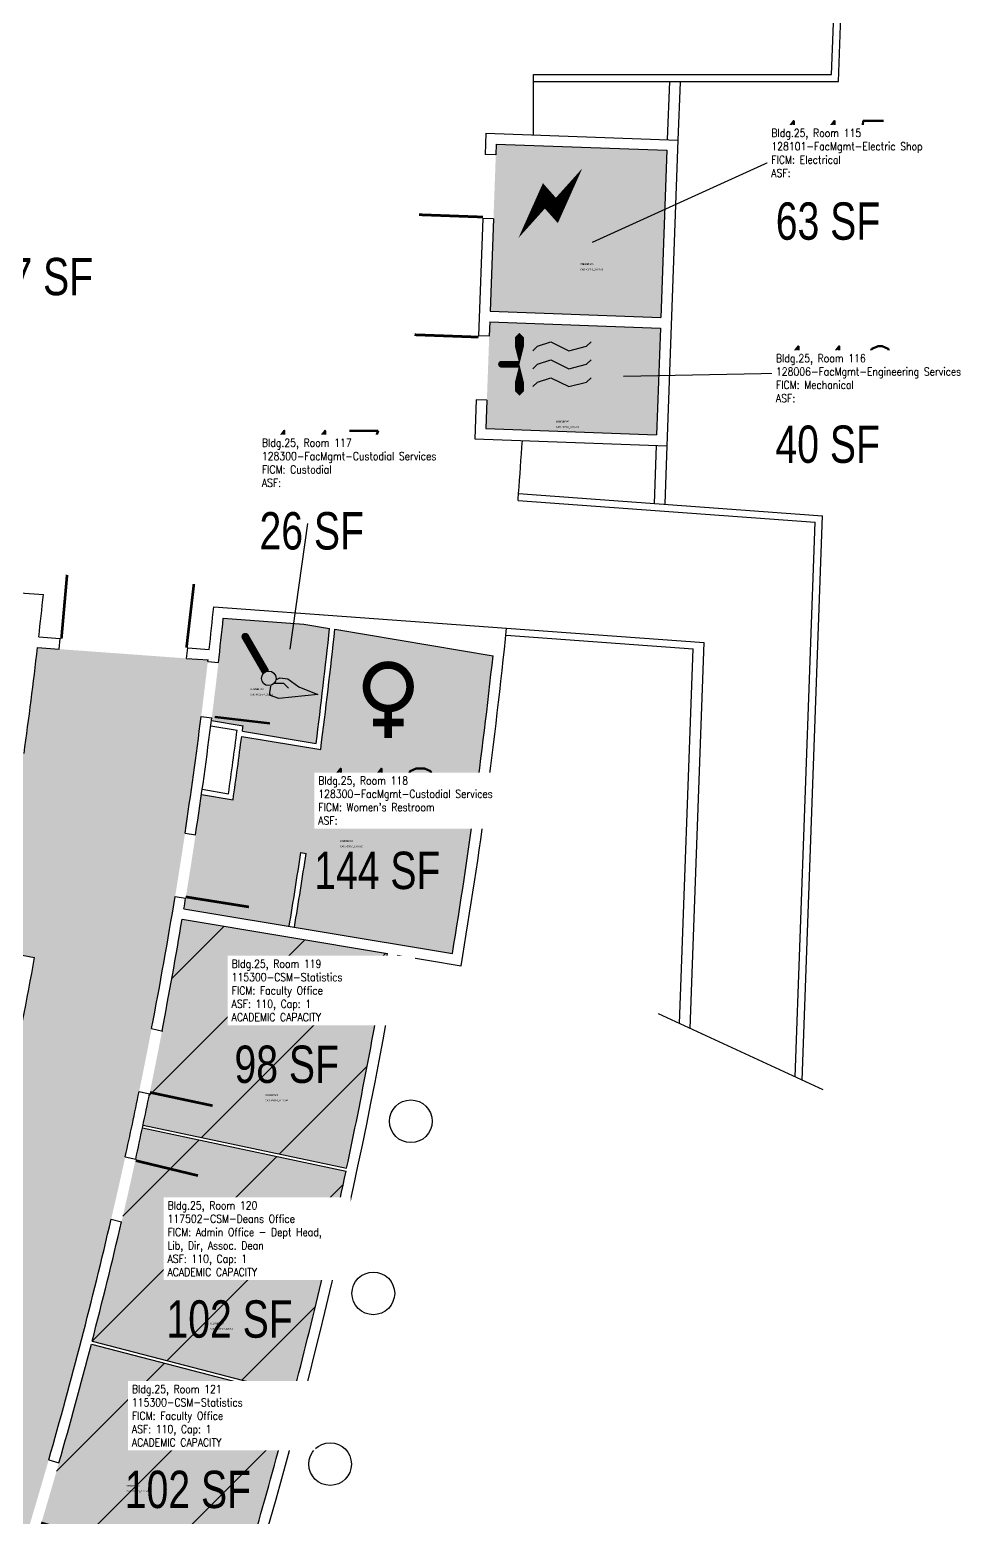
# Model space of a CAD drawing. Header units: inches. Extents: x -325 to 881, y 0 to 3497.
# Drawn here: x 358 to 881, y 1036 to 1873 of the extents above; entities that cross this region are included whole.
import ezdxf
from ezdxf.enums import TextEntityAlignment as Align

# ---------------------------------------------------------------- set-up
doc = ezdxf.new("R2010")
doc.units = ezdxf.units.IN
doc.header["$LTSCALE"] = 10
doc.header["$MEASUREMENT"] = 0
doc.layers.get('0').update_dxf_attribs({"linetype": 'CONTINUOUS'})
for name, color, linetype in [('A-DOOR', 2, 'CONTINUOUS'), ('A-IDEN-CNUM', 7, 'CONTINUOUS'), ('A-IDEN-ICON', 4, 'CONTINUOUS'), ('A-IDEN-RNUM', 7, 'CONTINUOUS'), ('A-IDEN-SNUM', 4, 'CONTINUOUS'), ('A-IDEN-VNUM', 4, 'CONTINUOUS'), ('A-SITE', 3, 'CONTINUOUS'), ('A-WALL', 5, 'CONTINUOUS'), ('AREA-TEXT', 3, 'CONTINUOUS'), ('Rooms-Capacity', 4, 'CONTINUOUS'), ('Rooms-Category-Color', 7, 'CONTINUOUS'), ('Rooms-College-Color', 7, 'CONTINUOUS'), ('Rooms-Department-Color', 7, 'CONTINUOUS'), ('Rooms-Division-Color', 7, 'CONTINUOUS'), ('Rooms-Information', 7, 'CONTINUOUS')]:
    doc.layers.add(name, color=color, linetype=linetype)
doc.styles.add('AREA', font='arial.ttf', dxfattribs={"width": 0.75, "height": 24})
doc.styles.add('ROOMSNUMBER', font='txt', dxfattribs={"height": 0.03})
doc.styles.add('ROOMVNUMBER', font='simplex.shx', dxfattribs={"width": 0.85})
pattern_1 = [(45, (0, 0), (-26.51650429449553, 26.51650429449553), [])]

# ---------------------------------------------------------------- blocks, each defined once
blk = doc.blocks.new('CPELECT')
at = {"color": 0, "linetype": 'ByBlock'}
blk.add_lwpolyline([(0.06232050807568612, 0.06294228634059933, 0, 0.03, 0), (0.01049038105679756, -0.01683012701892236, 0.03000000000000025, 0.03000000000000025, 0), (-0.01049038105679756, 0.006830127018921953, 0.03, 0, 0), (-0.06232050807568612, -0.07294228634059961, 0.03, 0, 0)], format="xyseb", dxfattribs=at)
blk = doc.blocks.new('CPWOMEN')
at = {"color": 0, "linetype": 'ByBlock', "const_width": 0.015}
blk.add_lwpolyline([(-0.03750000000002274, 0, 1), (0.04750000000001364, 0, 1)], format="xyb", close=True, dxfattribs=at)
for points in [[(0.004999999999995453, -0.03999999999999915), (0.004999999999995453, -0.1000000000000014)], [(-0.02499999999997726, -0.07000000000000028), (0.03500000000002501, -0.07000000000000028)]]:
    blk.add_lwpolyline(points, dxfattribs=at)
blk = doc.blocks.new('CPCUST')
at = {"color": 0, "linetype": 'ByBlock'}
for p, q in [((0.01710768682039543, -0.06389526559284252), (0.02000603612435725, -0.04661972163469329)), ((0.02622214892755892, -0.04084634061456337), (0.0445807061709047, -0.04056143188978271)), ((0.0296781998588358, -0.03407984564873644), (0.03758796190732028, -0.03023640276653876)), ((0.03758796190732028, -0.03023640276653876), (0.05333712680811686, -0.03237435190612691)), ((0.0445807061709047, -0.04056143188978271), (0.05433683077671958, -0.05052010497931518)), ((0.05333712680811686, -0.03237435190612691), (0.07452052004998677, -0.04788691310499892)), ((0.07452052004998677, -0.04788691310499892), (0.1117389269890054, -0.06251715192284006)), ((0.03576614561558245, -0.07045290280554815), (0.01710768682039543, -0.06389526559284252)), ((0.1117389269890054, -0.06251715192284006), (0.03576614561558245, -0.07045290280554815))]:
    blk.add_line(p, q, dxfattribs=at)
at = {"color": 0, "linetype": 'ByBlock', "const_width": 0.0075}
blk.add_lwpolyline([(-0.03324759526418575, 0.04812499999999999, 1), (-0.02675240473581653, 0.05187500000000002, 1)], format="xyb", close=True, dxfattribs=at)
at = {"color": 0, "linetype": 'ByBlock', "const_width": 0.015}
blk.add_lwpolyline([(-0.02999999999997272, 0.05), (0.009999999999990905, -0.01928203230275514)], dxfattribs=at)
at = {"color": 0, "linetype": 'ByBlock'}
blk.add_circle((0.01581866083250816, -0.03126680850405537), 0.01414213562373094, dxfattribs=at)
blk = doc.blocks.new('CPMECH')
at = {"color": 0, "linetype": 'ByBlock'}
for p, q in [((0.004999999999995453, 0.02499999999999858), (0.01499999999998636, 0.03499999999999659)), ((0.01499999999998636, 0.03499999999999659), (0.04499999999998749, 0.04500000000000171)), ((0.04499999999998749, 0.04500000000000171), (0.08500000000000796, 0.02499999999999858)), ((0.08500000000000796, 0.02499999999999858), (0.125, 0.03499999999999659)), ((0.125, 0.03499999999999659), (0.1349999999999909, 0.04500000000000171)), ((0.01499999999998636, -0.005000000000002558), (0.04499999999998749, 0.005000000000002558)), ((0.04499999999998749, 0.005000000000002558), (0.08500000000000796, -0.01500000000000057)), ((0.125, -0.005000000000002558), (0.1349999999999909, 0.005000000000002558)), ((0.004999999999995453, -0.01500000000000057), (0.01499999999998636, -0.005000000000002558)), ((0.08500000000000796, -0.01500000000000057), (0.125, -0.005000000000002558)), ((0.004999999999995453, -0.05499999999999972), (0.01499999999998636, -0.04500000000000171)), ((0.01499999999998636, -0.04500000000000171), (0.04499999999998749, -0.03499999999999659)), ((0.04499999999998749, -0.03499999999999659), (0.08500000000000796, -0.05499999999999972)), ((0.08500000000000796, -0.05499999999999972), (0.125, -0.04500000000000171)), ((0.125, -0.04500000000000171), (0.1349999999999909, -0.03499999999999659))]:
    blk.add_line(p, q, dxfattribs=at)
for points in [[(-0.02500000000000568, -0.005000000000002558, 0, 0.01999999999999999, 0), (-0.02500000000000568, 0.03499999999999659, 0.01999999999999999, 0.01999999999999999, 0), (-0.02500000000000568, 0.05499999999999972, 0.01999999999999999, 0, 0), (-0.02500000000000568, 0.06499999999999773, 0, 0, 0)], [(-0.02500000000000568, -0.005000000000002558, 0, 0.01999999999999999, 0), (-0.02500000000000568, -0.04500000000000171, 0.01999999999999999, 0.01999999999999999, 0), (-0.02500000000000568, -0.06499999999999773, 0.01999999999999999, 0, 0), (-0.02500000000000568, -0.07500000000000284, 0, 0, 0)]]:
    blk.add_lwpolyline(points, format="xyseb", dxfattribs=at)
at = {"color": 0, "linetype": 'ByBlock', "const_width": 0.015}
blk.add_lwpolyline([(-0.02500000000000568, -0.005000000000002558), (-0.06499999999999773, -0.005000000000002558)], dxfattribs=at)
at = {"color": 0, "linetype": 'ByBlock', "const_width": 0.0075}
blk.add_lwpolyline([(-0.06824759526418234, -0.006875000000000853, 1), (-0.06175240473581312, -0.003124999999997158, 1)], format="xyb", close=True, dxfattribs=at)

msp = doc.modelspace()

# ---------------------------------------------------------------- hatches: boundary and pattern name
at = {"layer": 'Rooms-Capacity'}
h = msp.add_hatch(dxfattribs=at)
h.set_pattern_fill('ANSI31', color=256, scale=300, style=0)
h.set_pattern_definition(pattern_1)
edge = h.paths.add_edge_path()
edge.add_arc((-2305.089007783433, 1834.524643051796), 2903.999999842834, 348.0340078891342, 350.4582448636791)
edge.add_line((558.7343227788806, 1353.139214923605), (443.3329724818468, 1372.414680562913))
edge.add_arc((-2305.089008219356, 1834.524642753961), 2787.000000207703, 348.0347036485333, 350.45576004262585, ccw=False)
edge.add_line((421.3588238507509, 1256.726044488139), (535.8094949685037, 1232.435201067477))
h = msp.add_hatch(dxfattribs=at)
h.set_pattern_fill('ANSI31', color=256, scale=300, style=0)
h.set_pattern_definition(pattern_1)
edge = h.paths.add_edge_path()
edge.add_line((392.7487661764026, 1135.210447154939), (505.9968316778541, 1105.81866509188))
edge.add_arc((-2305.089008007632, 1834.524643084143), 2904.000000076088, 345.4673412226943, 348.0008615701136)
edge.add_line((535.4607033915818, 1230.791806879453), (421.010032273829, 1255.082650300115))
edge.add_arc((-2305.089007873597, 1834.524642980187), 2786.999999923532, 345.46803697588683, 348.0001658199744, ccw=False)
h = msp.add_hatch(dxfattribs=at)
h.set_pattern_fill('ANSI31', color=256, scale=300, style=0)
h.set_pattern_definition(pattern_1)
edge = h.paths.add_edge_path()
edge.add_line((358.7257227860391, 1015.097965177149), (470.5439599268138, 980.6642166730016))
edge.add_arc((-2305.089007888765, 1834.524642822124), 2903.999999891232, 342.9006745602578, 345.4341949077876)
edge.add_line((505.574795845896, 1104.192539088428), (392.3267303332686, 1133.584321120754))
edge.add_arc((-2305.089007937846, 1834.524642829195), 2786.999999940695, 342.90137031154893, 345.4334991560113, ccw=False)
at = {"layer": 'Rooms-Category-Color', "true_color": 0xadadad}
for points in [[(712.4113731980324, 1710.78410118632), (715.8275879882276, 1804.730008729734), (619.8909961804748, 1808.218612044118), (616.4747813791037, 1714.272704514675)], [(710.0129584036767, 1644.827694347128), (712.1933354772627, 1704.788064217195), (616.2567436695099, 1708.276667520404), (614.0763666182756, 1648.316297647543)]]:
    msp.add_hatch(color=253, dxfattribs=at).paths.add_polyline_path(points)
h = msp.add_hatch(color=253, dxfattribs=at)
edge = h.paths.add_edge_path()
edge.add_arc((-2305.0890086501, 1834.52464226322), 2847.000000592708, 352.6695746656985, 353.9793780713171)
edge.add_line((526.2075349912047, 1535.913046139292), (511.6722232997417, 1538.340876460075))
edge.add_line((511.6722232997417, 1538.340876460075), (466.4778688587248, 1541.632090615109))
edge.add_arc((-2305.089007365272, 1834.52464252925), 2786.999999344962, 352.77765097021904, 353.9675091702949, ccw=False)
edge.add_line((459.7982033416629, 1484.142410648055), (477.5659815855324, 1481.174661993049))
edge.add_arc((-2305.089011614965, 1834.524630246177), 2805.000002005017, 352.70181497920106, 352.7631397122295, ccw=False)
edge.add_line((477.1861907690763, 1478.196537827142), (518.6419729851186, 1471.272186348215))
h = msp.add_hatch(color=253, dxfattribs=at)
edge = h.paths.add_edge_path()
edge.add_arc((-2305.089008001927, 1834.524642842563), 2940.000000009557, 350.5758998255772, 353.8697404214555)
edge.add_line((618.0991438440979, 1520.564408157952), (529.1719463132322, 1535.417901090346))
edge.add_arc((-2305.089007984357, 1834.524643120269), 2850.000000032217, 352.60695552582825, 353.97572946789467, ccw=False)
edge.add_line((521.2183448374271, 1467.800294911489), (476.8032283075154, 1475.218943400308))
edge.add_arc((-2305.089007448743, 1834.524642861825), 2804.999999469962, 351.90479534698085, 352.6404924828089, ccw=False)
edge.add_line((471.9604206383228, 1439.529109991156), (454.2011369504035, 1442.495439768769))
edge.add_arc((-2305.089008261472, 1834.524642863431), 2787.000000276715, 350.57910942886866, 351.91375746622356, ccw=False)
edge.add_line((444.3214573636651, 1378.332695265301), (503.5016376413405, 1368.447840979323))
edge.add_arc((-2305.089007847069, 1834.524643701488), 2846.999999993101, 350.5778096274142, 351.074736240418)
edge.add_arc((-2305.08906303409, 1834.524614435966), 2847.000049971464, 351.0747369945649, 351.0905467468923)
edge.add_arc((-2305.089007238323, 1834.524644673908), 2846.999999531964, 351.0905459717917, 351.4230958999607)
edge.add_line((510.0717908218503, 1409.932277337648), (513.0311674699187, 1409.437973217107))
edge.add_arc((-2305.089007439995, 1834.524642519374), 2849.999999412768, 350.5777460973977, 351.4221425365564, ccw=False)
edge.add_line((506.4606466367841, 1367.953598289751), (595.230914387852, 1353.126317289658))
h = msp.add_hatch(color=253, dxfattribs=at)
edge = h.paths.add_edge_path()
edge.add_line((125.2256472855806, 637.7574656791985), (1.332226272672415, 698.5395680889487))
edge.add_arc((-2305.089007922593, 1834.524642778284), 2570.999999895711, 332.47323414812644, 333.7783019877229, ccw=False)
edge.add_line((-25.13898717239499, 646.3037448199466), (97.13950164243579, 582.3348858933896))
edge.add_arc((-2305.089007777101, 1834.524642533836), 2708.99999964992, 329.7230405341868, 332.46869360911535, ccw=False)
edge.add_line((34.39897107705474, 468.6999850831926), (-109.616141885519, 500.3077602675185))
edge.add_line((-109.616141885519, 500.3077602675185), (-143.3523008488119, 335.2154794977978))
edge.add_line((-143.3523008488119, 335.2154794977978), (-8.862021557986736, 228.84973056335))
edge.add_arc((-2276.852421545545, 1812.192876046204), 2765.999994718594, 325.0801038526055, 329.9985655171372)
edge.add_line((118.5392145887017, 429.1329061528668), (113.3037470765412, 432.0648166369647))
edge.add_arc((-2276.852428065748, 1812.192881163491), 2760.000002910245, 329.9969301754909, 330.3646981617803)
edge.add_arc((-2276.852425370182, 1812.192878221722), 2759.999999112646, 330.364698187191, 331.0049865564031)
edge.add_line((137.2144114896655, 474.3284223536029), (169.294850282371, 457.947885286063))
edge.add_arc((-2276.852426017897, 1812.192878720146), 2795.999999927129, 331.0300489847792, 335.322866785437)
edge.add_line((263.8025277927518, 644.8504245663062), (218.4369051977992, 665.8596072429791))
edge.add_arc((-2305.089008503356, 1834.524643009932), 2781.000000529561, 335.1507680688179, 353.4686771261349)
edge.add_line((457.8618026934564, 1518.195988202468), (362.0307200364769, 1525.17474960722))
edge.add_arc((-2305.089038970495, 1834.52464684194), 2685.000031248517, 352.1032518630827, 353.38402508669355, ccw=False)
edge.add_line((354.4498415440321, 1465.636979880743), (290.1409801952541, 1475.106920868158))
edge.add_arc((-2305.089008024933, 1834.524642925533), 2619.99996005463, 349.884295059514, 352.11516703823855, ccw=False)
edge.add_line((274.1832477338612, 1374.356824234128), (338.5186968818307, 1364.88296799548))
edge.add_arc((-2305.089007145734, 1834.5246419502), 2684.999999014689, 349.7174347496138, 349.9263988802712, ccw=False)
edge.add_line((336.7882829904556, 1355.24457917735), (360.4028286114335, 1350.960511556827))
edge.add_arc((-2305.089007928386, 1834.524642872849), 2708.999999954935, 333.78284252823477, 349.71743473298585, ccw=False)
at = {"layer": 'Rooms-Category-Color', "true_color": 0xfa9ba3}
h = msp.add_hatch(color=241, dxfattribs=at)
edge = h.paths.add_edge_path()
edge.add_arc((-2305.089007783433, 1834.524643051796), 2903.999999842834, 348.0340078891342, 350.4582448636791)
edge.add_line((558.7343227788806, 1353.139214923605), (443.3329724818468, 1372.414680562913))
edge.add_arc((-2305.089008219356, 1834.524642753961), 2787.000000207703, 348.0347036485333, 350.45576004262585, ccw=False)
edge.add_line((421.3588238507509, 1256.726044488139), (535.8094949685037, 1232.435201067477))
h = msp.add_hatch(color=241, dxfattribs=at)
edge = h.paths.add_edge_path()
edge.add_line((392.7487661764026, 1135.210447154939), (505.9968316778541, 1105.81866509188))
edge.add_arc((-2305.089008007632, 1834.524643084143), 2904.000000076088, 345.4673412226943, 348.0008615701136)
edge.add_line((535.4607033915818, 1230.791806879453), (421.010032273829, 1255.082650300115))
edge.add_arc((-2305.089007873597, 1834.524642980187), 2786.999999923532, 345.46803697588683, 348.0001658199744, ccw=False)
h = msp.add_hatch(color=241, dxfattribs=at)
edge = h.paths.add_edge_path()
edge.add_line((358.7257227860391, 1015.097965177149), (470.5439599268138, 980.6642166730016))
edge.add_arc((-2305.089007888765, 1834.524642822124), 2903.999999891232, 342.9006745602578, 345.4341949077876)
edge.add_line((505.574795845896, 1104.192539088428), (392.3267303332686, 1133.584321120754))
edge.add_arc((-2305.089007937846, 1834.524642829195), 2786.999999940695, 342.90137031154893, 345.4334991560113, ccw=False)
at = {"layer": 'Rooms-College-Color', "true_color": 0xadadad}
for points in [[(712.4113731980324, 1710.78410118632), (715.8275879882276, 1804.730008729734), (619.8909961804748, 1808.218612044118), (616.4747813791037, 1714.272704514675)], [(710.0129584036767, 1644.827694347128), (712.1933354772627, 1704.788064217195), (616.2567436695099, 1708.276667520404), (614.0763666182756, 1648.316297647543)]]:
    msp.add_hatch(color=253, dxfattribs=at).paths.add_polyline_path(points)
h = msp.add_hatch(color=253, dxfattribs=at)
edge = h.paths.add_edge_path()
edge.add_arc((-2305.0890086501, 1834.52464226322), 2847.000000592708, 352.6695746656985, 353.9793780713171)
edge.add_line((526.2075349912047, 1535.913046139292), (511.6722232997417, 1538.340876460075))
edge.add_line((511.6722232997417, 1538.340876460075), (466.4778688587248, 1541.632090615109))
edge.add_arc((-2305.089007365272, 1834.52464252925), 2786.999999344962, 352.77765097021904, 353.9675091702949, ccw=False)
edge.add_line((459.7982033416629, 1484.142410648055), (477.5659815855324, 1481.174661993049))
edge.add_arc((-2305.089011614965, 1834.524630246177), 2805.000002005017, 352.70181497920106, 352.7631397122295, ccw=False)
edge.add_line((477.1861907690763, 1478.196537827142), (518.6419729851186, 1471.272186348215))
h = msp.add_hatch(color=253, dxfattribs=at)
edge = h.paths.add_edge_path()
edge.add_arc((-2305.089008001927, 1834.524642842563), 2940.000000009557, 350.5758998255772, 353.8697404214555)
edge.add_line((618.0991438440979, 1520.564408157952), (529.1719463132322, 1535.417901090346))
edge.add_arc((-2305.089007984357, 1834.524643120269), 2850.000000032217, 352.60695552582825, 353.97572946789467, ccw=False)
edge.add_line((521.2183448374271, 1467.800294911489), (476.8032283075154, 1475.218943400308))
edge.add_arc((-2305.089007448743, 1834.524642861825), 2804.999999469962, 351.90479534698085, 352.6404924828089, ccw=False)
edge.add_line((471.9604206383228, 1439.529109991156), (454.2011369504035, 1442.495439768769))
edge.add_arc((-2305.089008261472, 1834.524642863431), 2787.000000276715, 350.57910942886866, 351.91375746622356, ccw=False)
edge.add_line((444.3214573636651, 1378.332695265301), (503.5016376413405, 1368.447840979323))
edge.add_arc((-2305.089007847069, 1834.524643701488), 2846.999999993101, 350.5778096274142, 351.074736240418)
edge.add_arc((-2305.08906303409, 1834.524614435966), 2847.000049971464, 351.0747369945649, 351.0905467468923)
edge.add_arc((-2305.089007238323, 1834.524644673908), 2846.999999531964, 351.0905459717917, 351.4230958999607)
edge.add_line((510.0717908218503, 1409.932277337648), (513.0311674699187, 1409.437973217107))
edge.add_arc((-2305.089007439995, 1834.524642519374), 2849.999999412768, 350.5777460973977, 351.4221425365564, ccw=False)
edge.add_line((506.4606466367841, 1367.953598289751), (595.230914387852, 1353.126317289658))
h = msp.add_hatch(color=253, dxfattribs=at)
edge = h.paths.add_edge_path()
edge.add_line((125.2256472855806, 637.7574656791985), (1.332226272672415, 698.5395680889487))
edge.add_arc((-2305.089007922593, 1834.524642778284), 2570.999999895711, 332.47323414812644, 333.7783019877229, ccw=False)
edge.add_line((-25.13898717239499, 646.3037448199466), (97.13950164243579, 582.3348858933896))
edge.add_arc((-2305.089007777101, 1834.524642533836), 2708.99999964992, 329.7230405341868, 332.46869360911535, ccw=False)
edge.add_line((34.39897107705474, 468.6999850831926), (-109.616141885519, 500.3077602675185))
edge.add_line((-109.616141885519, 500.3077602675185), (-143.3523008488119, 335.2154794977978))
edge.add_line((-143.3523008488119, 335.2154794977978), (-8.862021557986736, 228.84973056335))
edge.add_arc((-2276.852421545545, 1812.192876046204), 2765.999994718594, 325.0801038526055, 329.9985655171372)
edge.add_line((118.5392145887017, 429.1329061528668), (113.3037470765412, 432.0648166369647))
edge.add_arc((-2276.852428065748, 1812.192881163491), 2760.000002910245, 329.9969301754909, 330.3646981617803)
edge.add_arc((-2276.852425370182, 1812.192878221722), 2759.999999112646, 330.364698187191, 331.0049865564031)
edge.add_line((137.2144114896655, 474.3284223536029), (169.294850282371, 457.947885286063))
edge.add_arc((-2276.852426017897, 1812.192878720146), 2795.999999927129, 331.0300489847792, 335.322866785437)
edge.add_line((263.8025277927518, 644.8504245663062), (218.4369051977992, 665.8596072429791))
edge.add_arc((-2305.089008503356, 1834.524643009932), 2781.000000529561, 335.1507680688179, 353.4686771261349)
edge.add_line((457.8618026934564, 1518.195988202468), (362.0307200364769, 1525.17474960722))
edge.add_arc((-2305.089038970495, 1834.52464684194), 2685.000031248517, 352.1032518630827, 353.38402508669355, ccw=False)
edge.add_line((354.4498415440321, 1465.636979880743), (290.1409801952541, 1475.106920868158))
edge.add_arc((-2305.089008024933, 1834.524642925533), 2619.99996005463, 349.884295059514, 352.11516703823855, ccw=False)
edge.add_line((274.1832477338612, 1374.356824234128), (338.5186968818307, 1364.88296799548))
edge.add_arc((-2305.089007145734, 1834.5246419502), 2684.999999014689, 349.7174347496138, 349.9263988802712, ccw=False)
edge.add_line((336.7882829904556, 1355.24457917735), (360.4028286114335, 1350.960511556827))
edge.add_arc((-2305.089007928386, 1834.524642872849), 2708.999999954935, 333.78284252823477, 349.71743473298585, ccw=False)
at = {"layer": 'Rooms-College-Color', "true_color": 0xffe090}
h = msp.add_hatch(color=41, dxfattribs=at)
edge = h.paths.add_edge_path()
edge.add_arc((-2305.089007783433, 1834.524643051796), 2903.999999842834, 348.0340078891342, 350.4582448636791)
edge.add_line((558.7343227788806, 1353.139214923605), (443.3329724818468, 1372.414680562913))
edge.add_arc((-2305.089008219356, 1834.524642753961), 2787.000000207703, 348.0347036485333, 350.45576004262585, ccw=False)
edge.add_line((421.3588238507509, 1256.726044488139), (535.8094949685037, 1232.435201067477))
h = msp.add_hatch(color=41, dxfattribs=at)
edge = h.paths.add_edge_path()
edge.add_line((392.7487661764026, 1135.210447154939), (505.9968316778541, 1105.81866509188))
edge.add_arc((-2305.089008007632, 1834.524643084143), 2904.000000076088, 345.4673412226943, 348.0008615701136)
edge.add_line((535.4607033915818, 1230.791806879453), (421.010032273829, 1255.082650300115))
edge.add_arc((-2305.089007873597, 1834.524642980187), 2786.999999923532, 345.46803697588683, 348.0001658199744, ccw=False)
h = msp.add_hatch(color=41, dxfattribs=at)
edge = h.paths.add_edge_path()
edge.add_line((358.7257227860391, 1015.097965177149), (470.5439599268138, 980.6642166730016))
edge.add_arc((-2305.089007888765, 1834.524642822124), 2903.999999891232, 342.9006745602578, 345.4341949077876)
edge.add_line((505.574795845896, 1104.192539088428), (392.3267303332686, 1133.584321120754))
edge.add_arc((-2305.089007937846, 1834.524642829195), 2786.999999940695, 342.90137031154893, 345.4334991560113, ccw=False)
at = {"layer": 'Rooms-Department-Color', "true_color": 0xacacac}
for points in [[(712.4113731980324, 1710.78410118632), (715.8275879882276, 1804.730008729734), (619.8909961804748, 1808.218612044118), (616.4747813791037, 1714.272704514675)], [(710.0129584036767, 1644.827694347128), (712.1933354772627, 1704.788064217195), (616.2567436695099, 1708.276667520404), (614.0763666182756, 1648.316297647543)]]:
    msp.add_hatch(color=253, dxfattribs=at).paths.add_polyline_path(points)
h = msp.add_hatch(color=253, dxfattribs=at)
edge = h.paths.add_edge_path()
edge.add_arc((-2305.0890086501, 1834.52464226322), 2847.000000592708, 352.6695746656985, 353.9793780713171)
edge.add_line((526.2075349912047, 1535.913046139292), (511.6722232997417, 1538.340876460075))
edge.add_line((511.6722232997417, 1538.340876460075), (466.4778688587248, 1541.632090615109))
edge.add_arc((-2305.089007365272, 1834.52464252925), 2786.999999344962, 352.77765097021904, 353.9675091702949, ccw=False)
edge.add_line((459.7982033416629, 1484.142410648055), (477.5659815855324, 1481.174661993049))
edge.add_arc((-2305.089011614965, 1834.524630246177), 2805.000002005017, 352.70181497920106, 352.7631397122295, ccw=False)
edge.add_line((477.1861907690763, 1478.196537827142), (518.6419729851186, 1471.272186348215))
h = msp.add_hatch(color=253, dxfattribs=at)
edge = h.paths.add_edge_path()
edge.add_arc((-2305.089008001927, 1834.524642842563), 2940.000000009557, 350.5758998255772, 353.8697404214555)
edge.add_line((618.0991438440979, 1520.564408157952), (529.1719463132322, 1535.417901090346))
edge.add_arc((-2305.089007984357, 1834.524643120269), 2850.000000032217, 352.60695552582825, 353.97572946789467, ccw=False)
edge.add_line((521.2183448374271, 1467.800294911489), (476.8032283075154, 1475.218943400308))
edge.add_arc((-2305.089007448743, 1834.524642861825), 2804.999999469962, 351.90479534698085, 352.6404924828089, ccw=False)
edge.add_line((471.9604206383228, 1439.529109991156), (454.2011369504035, 1442.495439768769))
edge.add_arc((-2305.089008261472, 1834.524642863431), 2787.000000276715, 350.57910942886866, 351.91375746622356, ccw=False)
edge.add_line((444.3214573636651, 1378.332695265301), (503.5016376413405, 1368.447840979323))
edge.add_arc((-2305.089007847069, 1834.524643701488), 2846.999999993101, 350.5778096274142, 351.074736240418)
edge.add_arc((-2305.08906303409, 1834.524614435966), 2847.000049971464, 351.0747369945649, 351.0905467468923)
edge.add_arc((-2305.089007238323, 1834.524644673908), 2846.999999531964, 351.0905459717917, 351.4230958999607)
edge.add_line((510.0717908218503, 1409.932277337648), (513.0311674699187, 1409.437973217107))
edge.add_arc((-2305.089007439995, 1834.524642519374), 2849.999999412768, 350.5777460973977, 351.4221425365564, ccw=False)
edge.add_line((506.4606466367841, 1367.953598289751), (595.230914387852, 1353.126317289658))
h = msp.add_hatch(color=253, dxfattribs=at)
edge = h.paths.add_edge_path()
edge.add_line((125.2256472855806, 637.7574656791985), (1.332226272672415, 698.5395680889487))
edge.add_arc((-2305.089007922593, 1834.524642778284), 2570.999999895711, 332.47323414812644, 333.7783019877229, ccw=False)
edge.add_line((-25.13898717239499, 646.3037448199466), (97.13950164243579, 582.3348858933896))
edge.add_arc((-2305.089007777101, 1834.524642533836), 2708.99999964992, 329.7230405341868, 332.46869360911535, ccw=False)
edge.add_line((34.39897107705474, 468.6999850831926), (-109.616141885519, 500.3077602675185))
edge.add_line((-109.616141885519, 500.3077602675185), (-143.3523008488119, 335.2154794977978))
edge.add_line((-143.3523008488119, 335.2154794977978), (-8.862021557986736, 228.84973056335))
edge.add_arc((-2276.852421545545, 1812.192876046204), 2765.999994718594, 325.0801038526055, 329.9985655171372)
edge.add_line((118.5392145887017, 429.1329061528668), (113.3037470765412, 432.0648166369647))
edge.add_arc((-2276.852428065748, 1812.192881163491), 2760.000002910245, 329.9969301754909, 330.3646981617803)
edge.add_arc((-2276.852425370182, 1812.192878221722), 2759.999999112646, 330.364698187191, 331.0049865564031)
edge.add_line((137.2144114896655, 474.3284223536029), (169.294850282371, 457.947885286063))
edge.add_arc((-2276.852426017897, 1812.192878720146), 2795.999999927129, 331.0300489847792, 335.322866785437)
edge.add_line((263.8025277927518, 644.8504245663062), (218.4369051977992, 665.8596072429791))
edge.add_arc((-2305.089008503356, 1834.524643009932), 2781.000000529561, 335.1507680688179, 353.4686771261349)
edge.add_line((457.8618026934564, 1518.195988202468), (362.0307200364769, 1525.17474960722))
edge.add_arc((-2305.089038970495, 1834.52464684194), 2685.000031248517, 352.1032518630827, 353.38402508669355, ccw=False)
edge.add_line((354.4498415440321, 1465.636979880743), (290.1409801952541, 1475.106920868158))
edge.add_arc((-2305.089008024933, 1834.524642925533), 2619.99996005463, 349.884295059514, 352.11516703823855, ccw=False)
edge.add_line((274.1832477338612, 1374.356824234128), (338.5186968818307, 1364.88296799548))
edge.add_arc((-2305.089007145734, 1834.5246419502), 2684.999999014689, 349.7174347496138, 349.9263988802712, ccw=False)
edge.add_line((336.7882829904556, 1355.24457917735), (360.4028286114335, 1350.960511556827))
edge.add_arc((-2305.089007928386, 1834.524642872849), 2708.999999954935, 333.78284252823477, 349.71743473298585, ccw=False)
at = {"layer": 'Rooms-Department-Color', "true_color": 0xffe090}
h = msp.add_hatch(color=41, dxfattribs=at)
edge = h.paths.add_edge_path()
edge.add_arc((-2305.089007783433, 1834.524643051796), 2903.999999842834, 348.0340078891342, 350.4582448636791)
edge.add_line((558.7343227788806, 1353.139214923605), (443.3329724818468, 1372.414680562913))
edge.add_arc((-2305.089008219356, 1834.524642753961), 2787.000000207703, 348.0347036485333, 350.45576004262585, ccw=False)
edge.add_line((421.3588238507509, 1256.726044488139), (535.8094949685037, 1232.435201067477))
h = msp.add_hatch(color=41, dxfattribs=at)
edge = h.paths.add_edge_path()
edge.add_line((392.7487661764026, 1135.210447154939), (505.9968316778541, 1105.81866509188))
edge.add_arc((-2305.089008007632, 1834.524643084143), 2904.000000076088, 345.4673412226943, 348.0008615701136)
edge.add_line((535.4607033915818, 1230.791806879453), (421.010032273829, 1255.082650300115))
edge.add_arc((-2305.089007873597, 1834.524642980187), 2786.999999923532, 345.46803697588683, 348.0001658199744, ccw=False)
h = msp.add_hatch(color=41, dxfattribs=at)
edge = h.paths.add_edge_path()
edge.add_line((358.7257227860391, 1015.097965177149), (470.5439599268138, 980.6642166730016))
edge.add_arc((-2305.089007888765, 1834.524642822124), 2903.999999891232, 342.9006745602578, 345.4341949077876)
edge.add_line((505.574795845896, 1104.192539088428), (392.3267303332686, 1133.584321120754))
edge.add_arc((-2305.089007937846, 1834.524642829195), 2786.999999940695, 342.90137031154893, 345.4334991560113, ccw=False)
at = {"layer": 'Rooms-Division-Color', "true_color": 0xadadad}
for points in [[(712.4113731980324, 1710.78410118632), (715.8275879882276, 1804.730008729734), (619.8909961804748, 1808.218612044118), (616.4747813791037, 1714.272704514675)], [(710.0129584036767, 1644.827694347128), (712.1933354772627, 1704.788064217195), (616.2567436695099, 1708.276667520404), (614.0763666182756, 1648.316297647543)]]:
    msp.add_hatch(color=253, dxfattribs=at).paths.add_polyline_path(points)
h = msp.add_hatch(color=253, dxfattribs=at)
edge = h.paths.add_edge_path()
edge.add_arc((-2305.0890086501, 1834.52464226322), 2847.000000592708, 352.6695746656985, 353.9793780713171)
edge.add_line((526.2075349912047, 1535.913046139292), (511.6722232997417, 1538.340876460075))
edge.add_line((511.6722232997417, 1538.340876460075), (466.4778688587248, 1541.632090615109))
edge.add_arc((-2305.089007365272, 1834.52464252925), 2786.999999344962, 352.77765097021904, 353.9675091702949, ccw=False)
edge.add_line((459.7982033416629, 1484.142410648055), (477.5659815855324, 1481.174661993049))
edge.add_arc((-2305.089011614965, 1834.524630246177), 2805.000002005017, 352.70181497920106, 352.7631397122295, ccw=False)
edge.add_line((477.1861907690763, 1478.196537827142), (518.6419729851186, 1471.272186348215))
h = msp.add_hatch(color=253, dxfattribs=at)
edge = h.paths.add_edge_path()
edge.add_arc((-2305.089008001927, 1834.524642842563), 2940.000000009557, 350.5758998255772, 353.8697404214555)
edge.add_line((618.0991438440979, 1520.564408157952), (529.1719463132322, 1535.417901090346))
edge.add_arc((-2305.089007984357, 1834.524643120269), 2850.000000032217, 352.60695552582825, 353.97572946789467, ccw=False)
edge.add_line((521.2183448374271, 1467.800294911489), (476.8032283075154, 1475.218943400308))
edge.add_arc((-2305.089007448743, 1834.524642861825), 2804.999999469962, 351.90479534698085, 352.6404924828089, ccw=False)
edge.add_line((471.9604206383228, 1439.529109991156), (454.2011369504035, 1442.495439768769))
edge.add_arc((-2305.089008261472, 1834.524642863431), 2787.000000276715, 350.57910942886866, 351.91375746622356, ccw=False)
edge.add_line((444.3214573636651, 1378.332695265301), (503.5016376413405, 1368.447840979323))
edge.add_arc((-2305.089007847069, 1834.524643701488), 2846.999999993101, 350.5778096274142, 351.074736240418)
edge.add_arc((-2305.08906303409, 1834.524614435966), 2847.000049971464, 351.0747369945649, 351.0905467468923)
edge.add_arc((-2305.089007238323, 1834.524644673908), 2846.999999531964, 351.0905459717917, 351.4230958999607)
edge.add_line((510.0717908218503, 1409.932277337648), (513.0311674699187, 1409.437973217107))
edge.add_arc((-2305.089007439995, 1834.524642519374), 2849.999999412768, 350.5777460973977, 351.4221425365564, ccw=False)
edge.add_line((506.4606466367841, 1367.953598289751), (595.230914387852, 1353.126317289658))
h = msp.add_hatch(color=253, dxfattribs=at)
edge = h.paths.add_edge_path()
edge.add_line((125.2256472855806, 637.7574656791985), (1.332226272672415, 698.5395680889487))
edge.add_arc((-2305.089007922593, 1834.524642778284), 2570.999999895711, 332.47323414812644, 333.7783019877229, ccw=False)
edge.add_line((-25.13898717239499, 646.3037448199466), (97.13950164243579, 582.3348858933896))
edge.add_arc((-2305.089007777101, 1834.524642533836), 2708.99999964992, 329.7230405341868, 332.46869360911535, ccw=False)
edge.add_line((34.39897107705474, 468.6999850831926), (-109.616141885519, 500.3077602675185))
edge.add_line((-109.616141885519, 500.3077602675185), (-143.3523008488119, 335.2154794977978))
edge.add_line((-143.3523008488119, 335.2154794977978), (-8.862021557986736, 228.84973056335))
edge.add_arc((-2276.852421545545, 1812.192876046204), 2765.999994718594, 325.0801038526055, 329.9985655171372)
edge.add_line((118.5392145887017, 429.1329061528668), (113.3037470765412, 432.0648166369647))
edge.add_arc((-2276.852428065748, 1812.192881163491), 2760.000002910245, 329.9969301754909, 330.3646981617803)
edge.add_arc((-2276.852425370182, 1812.192878221722), 2759.999999112646, 330.364698187191, 331.0049865564031)
edge.add_line((137.2144114896655, 474.3284223536029), (169.294850282371, 457.947885286063))
edge.add_arc((-2276.852426017897, 1812.192878720146), 2795.999999927129, 331.0300489847792, 335.322866785437)
edge.add_line((263.8025277927518, 644.8504245663062), (218.4369051977992, 665.8596072429791))
edge.add_arc((-2305.089008503356, 1834.524643009932), 2781.000000529561, 335.1507680688179, 353.4686771261349)
edge.add_line((457.8618026934564, 1518.195988202468), (362.0307200364769, 1525.17474960722))
edge.add_arc((-2305.089038970495, 1834.52464684194), 2685.000031248517, 352.1032518630827, 353.38402508669355, ccw=False)
edge.add_line((354.4498415440321, 1465.636979880743), (290.1409801952541, 1475.106920868158))
edge.add_arc((-2305.089008024933, 1834.524642925533), 2619.99996005463, 349.884295059514, 352.11516703823855, ccw=False)
edge.add_line((274.1832477338612, 1374.356824234128), (338.5186968818307, 1364.88296799548))
edge.add_arc((-2305.089007145734, 1834.5246419502), 2684.999999014689, 349.7174347496138, 349.9263988802712, ccw=False)
edge.add_line((336.7882829904556, 1355.24457917735), (360.4028286114335, 1350.960511556827))
edge.add_arc((-2305.089007928386, 1834.524642872849), 2708.999999954935, 333.78284252823477, 349.71743473298585, ccw=False)
at = {"layer": 'Rooms-Division-Color', "true_color": 0xffe090}
h = msp.add_hatch(color=41, dxfattribs=at)
edge = h.paths.add_edge_path()
edge.add_arc((-2305.089007783433, 1834.524643051796), 2903.999999842834, 348.0340078891342, 350.4582448636791)
edge.add_line((558.7343227788806, 1353.139214923605), (443.3329724818468, 1372.414680562913))
edge.add_arc((-2305.089008219356, 1834.524642753961), 2787.000000207703, 348.0347036485333, 350.45576004262585, ccw=False)
edge.add_line((421.3588238507509, 1256.726044488139), (535.8094949685037, 1232.435201067477))
h = msp.add_hatch(color=41, dxfattribs=at)
edge = h.paths.add_edge_path()
edge.add_line((392.7487661764026, 1135.210447154939), (505.9968316778541, 1105.81866509188))
edge.add_arc((-2305.089008007632, 1834.524643084143), 2904.000000076088, 345.4673412226943, 348.0008615701136)
edge.add_line((535.4607033915818, 1230.791806879453), (421.010032273829, 1255.082650300115))
edge.add_arc((-2305.089007873597, 1834.524642980187), 2786.999999923532, 345.46803697588683, 348.0001658199744, ccw=False)
h = msp.add_hatch(color=41, dxfattribs=at)
edge = h.paths.add_edge_path()
edge.add_line((358.7257227860391, 1015.097965177149), (470.5439599268138, 980.6642166730016))
edge.add_arc((-2305.089007888765, 1834.524642822124), 2903.999999891232, 342.9006745602578, 345.4341949077876)
edge.add_line((505.574795845896, 1104.192539088428), (392.3267303332686, 1133.584321120754))
edge.add_arc((-2305.089007937846, 1834.524642829195), 2786.999999940695, 342.90137031154893, 345.4334991560113, ccw=False)

# ---------------------------------------------------------------- linework, layer by layer
at = {"layer": 'A-DOOR'}
for points in [[(612.3959499634802, 1767.213895465247, 1.5, 1.5, 0), (576.4197280369699, 1768.522121697664, 0, 0, 0), (576.3924733176827, 1767.772617065348, 0, 0, -0.414213562373095), (613.6769214905798, 1802.440612762235, 0, 0, -0.414213562373095)], [(609.9412814565003, 1699.710511037149, 1.5, 1.5, 0), (573.96505952999, 1701.018737275153, 0, 0, 0), (573.9923142381012, 1701.76824190747, 0, 0, 0.414213562373095), (608.6603099294007, 1664.483793737367, 0, 0, 0.414213562373095)], [(375.4693165943027, 1530.200199055485, 1.5, 1.5, 0), (378.6467850767076, 1566.059698398225, 0, 0, 0), (377.8997121714056, 1566.125895665959, 0, 0, -0.414213562373095), (410.5817430429161, 1527.088927832432, 0, 0, -0.414213562373095)], [(445.7870859280229, 1525.123440211639, 1.5, 1.5, 0), (449.9387285672128, 1560.883248134516, 0, 0, 0), (450.6837245710194, 1560.796755588613, 0, 0, 0.414213562373095), (410.7722739838064, 1529.188590296544, 0, 0, 0.414213562373095)], [(461.6771573983133, 1486.156109950505, 1.301128267999973, 1.301128267999973, 0), (492.6932640373707, 1482.532361263409, 0, 0, 0), (492.6177692972124, 1481.886192368343, 0, 0, 0.414213562373095), (465.2254113033414, 1516.526047728024, 0, 0, 0.414213562373095)], [(445.3371969424188, 1385.000214588828, 1.5, 1.5, 0), (480.8892195224762, 1379.338616673835, 0, 0, 0), (480.7712695598602, 1378.597949531861, 0, 0, 0.414213562373095), (450.8808448947966, 1419.811570024118, 0, 0, 0.414213562373095)], [(425.2515870518982, 1275.06749739591, 1.5, 1.5, 0), (460.4671766348183, 1267.593392050825, 0, 0, 0), (460.3114661090076, 1266.859733948484, 0, 0, 0.414213562373095), (432.569981854409, 1309.549428865314, 0, 0, 0.414213562373095)], [(417.2457248903811, 1236.725350895897, 1.5, 1.5, 0), (452.2412063218653, 1228.280454310589, 0, 0, 0), (452.4171416647732, 1229.009526844136, 0, 0, -0.414213562373095), (408.9767636395991, 1202.45894198399, 0, 0, -0.414213562373095)], [(364.0504770465195, 1033.050274760462, 1.5, 1.5, 0), (398.5555319488049, 1022.783766746521, 0, 0, 0), (398.3416463546455, 1022.064911426045, 0, 0, 0.414213562373095), (374.1030994802713, 1066.836474342272, 0, 0, 0.414213562373095)]]:
    msp.add_lwpolyline(points, format="xyseb", dxfattribs=at)
at = {"layer": 'A-IDEN-VNUM'}
for points in [[(772.7792608275132, 1797.911802063202), (673.7942781820893, 1752.907886903267)], [(778.5318630617112, 1679.229229503311), (691.4720707521257, 1677.597587321123)], [(513.8855760451406, 1594.906924241688), (503.8997201342136, 1524.355326275341)]]:
    msp.add_lwpolyline(points, dxfattribs=at)
at = {"layer": 'A-SITE'}
for p, q in [((808.4332326874137, 1847.341312240809), (821.9244941845536, 2218.351005599834)), ((812.2901670970023, 1843.34531221725), (825.9665236473083, 2219.445119680837)), ((640.883112218231, 1847.34131221287), (808.4332326874137, 1847.341312240809)), ((640.8977869302034, 1843.345312208869), (812.2901670970023, 1843.34531221725)), ((717.231780834496, 1843.345312203281), (716.0456256978214, 1810.726045715623)), ((723.227817825973, 1843.127274496481), (722.0416626669466, 1810.508008011617)), ((709.794920694083, 1638.831657341681), (708.6087655685842, 1606.212390826084)), ((715.79095768556, 1638.613619634882), (714.6048025488853, 1605.994353124872)), ((632.1715097352862, 1607.772242596373), (799.2791076265275, 1595.602871093899)), ((632.4763800948858, 1611.756622787565), (803.4124968610704, 1599.308444861323)), ((791.8726064376533, 1281.961455836892), (803.4124968610704, 1599.308444861323)), ((787.9400319457054, 1283.778288052417), (799.2791076265275, 1595.602871093899)), ((625.4616500549018, 1532.063631257974), (730.6464249417186, 1524.403700653464)), ((625.7518844380975, 1536.049077275209), (736.7798423878849, 1527.963625232689)), ((722.9876005165279, 1313.786027519032), (730.6464249417186, 1524.403700653464)), ((728.8923670090735, 1311.058051225729), (736.7798423878849, 1527.963625232689)), ((803.6821394115686, 1276.505503186025), (711.1780675314367, 1319.241980178282))]:
    msp.add_line(p, q, dxfattribs=at)
for start, end in [(359.5903357636406, 0.1715505358673443), (0.1715505358673443, 0.2492679463351615), (355.6633189285888, 356.2445337090167), (355.5856015197227, 355.6633189285888)]:
    msp.add_arc((-2305.089007973671, 1834.524642879143), 2946, start, end, dxfattribs=at)
at = {"layer": 'A-WALL'}
for p, q in [((614.1129968985915, 1814.432686731219), (613.6769214905798, 1802.440612745471)), ((614.1129968985915, 1814.432686731219), (722.0416626669466, 1810.508008011617)), ((619.8909961804748, 1808.218612044118), (619.6729584820569, 1802.222575035878)), ((619.8909961804748, 1808.218612044118), (715.8275879882276, 1804.730008729734)), ((722.0416626781225, 1810.508008022793), (715.79095768556, 1638.613619634882)), ((619.6729584820569, 1802.222575035878), (613.6762128286064, 1802.440638522618)), ((715.8275879882276, 1804.730008729734), (712.4113731868565, 1710.78410120029)), ((612.3686952441931, 1766.464390824549), (609.9685361646116, 1700.460015658289)), ((618.3647322356701, 1766.246353112161), (612.3686952441931, 1766.464390824549)), ((618.3647322356701, 1766.246353112161), (616.4747813791037, 1714.272704514675)), ((616.2567436695099, 1708.276667520404), (615.9645731449127, 1700.241977948695)), ((616.2567436695099, 1708.276667520404), (712.1933354772627, 1704.788064217195)), ((616.4747813791037, 1714.272704514675), (712.4113731980324, 1710.78410118632)), ((615.9645731449127, 1700.241977948695), (609.9685361646116, 1700.460015658289)), ((712.1933354772627, 1704.788064206019), (710.0129584036767, 1644.827694333158)), ((608.6603099182248, 1664.483793715015), (607.8622919172049, 1642.538298368454)), ((614.656346898526, 1664.265755999833), (608.6603099182248, 1664.483793715015)), ((614.656346898526, 1664.265755999833), (614.0763666182756, 1648.316297647543)), ((614.0763666182756, 1648.316297647543), (710.0129584036767, 1644.827694333158)), ((607.8622919172049, 1642.538298368454), (715.79095768556, 1638.613619634882)), ((341.3740958981216, 1556.758482562378), (365.3227682746947, 1555.014454772696)), ((461.1153747998178, 1548.038495371118), (625.7518844492733, 1536.049077283591)), ((466.4778688587248, 1541.632090615109), (511.6722232215106, 1538.340876476839)), ((362.7159336581826, 1531.140738677233), (374.7222436778247, 1530.266396328807)), ((511.6722232215106, 1538.340876476839), (526.2075349912047, 1535.913046139292)), ((529.1719463132322, 1535.417901090346), (618.0991438440979, 1520.564408146776)), ((362.030720025301, 1525.174749584869), (374.2864562943578, 1524.282243143767)), ((374.1926004588604, 1524.289078063332), (374.7222436778247, 1530.266396328807)), ((445.8395047076046, 1519.071494830772), (446.5320819318295, 1525.036947657354)), ((446.5320819318295, 1525.036947657354), (458.5383919514716, 1524.162605342455)), ((445.8395047187805, 1519.071494841948), (458.1026045680046, 1518.178452137858)), ((457.7702180854976, 1517.397070870735), (463.7296939641237, 1516.700798992999)), ((454.0351349115372, 1486.393971880898), (459.9948504790664, 1485.697672010399)), ((459.4191528260708, 1481.164162812755), (474.2250293679535, 1478.691140038893)), ((459.798203330487, 1484.142410650849), (477.5659815855324, 1481.174661993049)), ((476.8032283075154, 1475.218943400308), (521.218344848603, 1467.800294908695)), ((477.1861907690763, 1478.196537827142), (518.6419729851186, 1471.272186348215)), ((454.2011369504035, 1442.495439768769), (471.9604206383228, 1439.529109991156)), ((454.6216587871313, 1445.466760662384), (469.4214614219964, 1442.994752422906)), ((444.9574581719935, 1420.754859058186), (450.8830130584538, 1419.811224717647)), ((510.0717908218503, 1409.932277337648), (513.0311674699187, 1409.437973217107)), ((439.370898026973, 1385.190886856988), (445.2962913662195, 1384.247278268449)), ((443.3329724818468, 1372.414680562913), (558.7343227677047, 1353.139214926399)), ((444.3214573524892, 1378.332695268095), (595.230914387852, 1353.126317289658)), ((336.7882829904556, 1355.24457917735), (360.4028286114335, 1350.960511556827)), ((564.6523406021297, 1352.150729538873), (600.1604472734034, 1346.219817222096)), ((426.1718615591526, 1310.907356564887), (432.5708467550576, 1309.549245287664)), ((419.1643090210855, 1275.592746508308), (425.0337083525956, 1274.347033783793)), ((421.010032273829, 1255.082650300115), (535.4607033915818, 1230.791806879453)), ((421.3588238507509, 1256.726044488139), (535.8094949685037, 1232.435201067477)), ((411.3805484287441, 1238.912227749825), (417.2144052386284, 1237.504436926916)), ((403.4420591108501, 1203.794543182477), (409.27482541278, 1202.387015523389)), ((392.3267303444445, 1133.584321115166), (505.574795845896, 1104.192539088428)), ((392.7487661764026, 1135.210447154939), (505.9968316778541, 1105.81866509188)), ((368.3439693935215, 1068.55002486147), (374.1036067530513, 1066.836323420517))]:
    msp.add_line(p, q, dxfattribs=at)
for centre in [(571.8747628368437, 1258.820325222798), (550.814750790596, 1162.088980084285), (526.5033374615014, 1066.123192308471)]:
    msp.add_circle(centre, 12, dxfattribs=at)
for radius, start, end in [(2685, 353.5121715500091, 354.0246475792191), (2781, 353.5923926781214, 354.0871560953455), (2787, 353.4518597973657, 353.9675091660901), (2847, 352.6695746531856, 353.9793780527287), (2850, 352.6069555284485, 353.9757294758069), (2946, 350.4590887137882, 354.18507015157), (2685, 352.1032518534351, 353.3840250936487), (2781, 353.4521095693725, 353.4686771320893), (2940, 350.5758998202074, 353.869740421419), (2781, 351.4435050101643, 352.8087436098114), (2787, 351.4424462401556, 352.8098789518778), (2805, 352.7018147147633, 352.7631394457952), (2802, 351.9676443920583, 352.7041545853711), (2805, 351.9047953516679, 352.6404924789778), (2847, 350.5778096444261, 351.4230959436016), (2850, 350.5777460944446, 351.4221425322887), (2781, 349.1473535419196, 350.7018052400578), (2787, 350.5791094222, 350.7023432820088), (2787, 349.1449206837821, 350.4557600384179), (2910, 335.2689037862511, 350.458366909884), (2709, 348.1766271050774, 349.7174347327484), (2904, 348.0340078939658, 350.4582448671712), (2781, 347.6330433445449, 348.4055903394855), (2787, 347.6304596791276, 348.4047546907179), (2904, 345.467341226277, 348.0008615763709), (2781, 344.0122778363981, 346.8912675664695), (2787, 345.4680369835517, 346.8903080374531), (2787, 344.0110249798841, 345.4334991599948), (2904, 342.9006745576327, 345.4341949078056)]:
    msp.add_arc((-2305.089007973671, 1834.524642879143), radius, start, end, dxfattribs=at)

# ---------------------------------------------------------------- block references
at = {"layer": 'A-IDEN-ICON'}
for name, p, xscale, yscale, zscale in [('CPELECT', (650.3468696083874, 1776.453273902647), 288, 288, 288), ('CPMECH', (639.2387646790594, 1685.714767492842), 252, 252, 252), ('CPCUST', (487.4812988881022, 1516.867040286772), 288, 288, 288), ('CPWOMEN', (557.7869145413861, 1503.132465714589), 288, 288, 288)]:
    msp.add_blockref(name, p, dxfattribs=dict(at, xscale=xscale, yscale=yscale, zscale=zscale))

# ---------------------------------------------------------------- texts
at = {"layer": 'A-IDEN-CNUM', "style": 'ROOMSNUMBER'}
for s, p in [('CAD #025-0_0115-00', (667.1057302951813, 1737.190867921337)), ('CAD #025-0_0116-00', (653.4313381165266, 1648.706039627083)), ('CAD #025-0_0117-00', (481.6605078019202, 1498.35848717764)), ('CAD #025-0_0118-00', (532.0419117361307, 1412.817056148313)), ('CAD #025-0_0119-00', (489.951034963131, 1270.012210537679)), ('CAD #025-0_0120-00', (459.1681474260986, 1141.732943924144)), ('CAD #025-0_0121-00', (411.995678242296, 1050.327630604617))]:
    msp.add_text(s, height=0.96, dxfattribs=at).set_placement(p)
at = {"layer": 'A-IDEN-RNUM', "style": 'ROOMSNUMBER'}
for s, p in [('0115-00', (667.1057302951813, 1740.190867921337)), ('0116-00', (653.4313381165266, 1651.706039627083)), ('0117-00', (481.6605078019202, 1501.35848717764)), ('0118-00', (532.0419117361307, 1415.817056148313)), ('0119-00', (489.951034963131, 1273.012210537679)), ('0120-00', (459.1681474260986, 1144.732943924144)), ('0121-00', (411.995678242296, 1053.327630604617))]:
    msp.add_text(s, height=0.96, dxfattribs=at).set_placement(p)
at = {"layer": 'A-IDEN-SNUM', "style": 'ROOMSNUMBER'}
for s, p in [('0250011500', (667.1057302951813, 1740.190867921337)), ('0250011600', (653.4313381165266, 1651.706039627083)), ('0250011700', (481.6605078019202, 1501.35848717764)), ('0250011800', (532.0419117361307, 1415.817056148313)), ('0250011900', (489.951034963131, 1273.012210537679)), ('0250012000', (459.1681474260986, 1144.732943924144)), ('0250012100', (411.995678242296, 1053.327630604617))]:
    msp.add_text(s, height=0.96, dxfattribs=at).set_placement(p)
at = {"layer": 'A-IDEN-VNUM', "style": 'ROOMVNUMBER', "width": 0.85}
for s, p in [('115', (774.5826492644774, 1789.716361880768)), ('116', (777.163644799024, 1663.06309496332)), ('117', (488.1410324638637, 1615.557025379501)), ('118', (519.869704741046, 1425.654183490202)), ('119', (471.1563935941012, 1315.115780121181)), ('120', (435.1157220378445, 1171.786076833028)), ('121', (415.0825754515754, 1076.015929141082))]:
    msp.add_text(s, height=31.5, rotation=359.9999999999868, dxfattribs=at).set_placement(p)
at = {"layer": 'AREA-TEXT', "style": 'AREA', "width": 0.75}
for s, p in [('63 SF', (806.4162294641137, 1764.953862895258)), ('947 SF', (357.7953540030867, 1733.751958805586)), ('40 SF', (806.2346941307187, 1639.499348373152)), ('26 SF', (516.1797204557806, 1590.810419971123)), ('144 SF', (553.0339308921248, 1399.903039621655)), ('98 SF', (502.1070899339393, 1290.896760490723)), ('102 SF', (470.0102339982986, 1147.664983048104)), ('102 SF', (446.5859558107331, 1051.878555180505))]:
    msp.add_text(s, height=21, dxfattribs=at).set_placement(p, align=Align.MIDDLE_CENTER)

# ---------------------------------------------------------------- next in the draw order: texts
at = {"layer": 'Rooms-Information', "char_height": 4.5, "width": 100.8, "attachment_point": 7, "style": 'ROOMVNUMBER', "bg_fill": 3, "box_fill_scale": 1.5, "bg_fill_color": 256, "bg_fill_true_color": 13158600, "bg_fill_transparency": 0}
for s, insert in [('Bldg.25, Room 115^M^J128101-FacMgmt-Electric Shop^M^JFICM: Electrical^M^JASF: ', (774.5826492644774, 1789.716361880768)), ('Bldg.25, Room 116^M^J128006-FacMgmt-Engineering Services^M^JFICM: Mechanical^M^JASF: ', (777.163644799024, 1663.06309496332)), ('Bldg.25, Room 117^M^J128300-FacMgmt-Custodial Services^M^JFICM: Custodial^M^JASF: ', (488.1410324638637, 1615.557025379501)), ("Bldg.25, Room 118^M^J128300-FacMgmt-Custodial Services^M^JFICM: Women's Restroom^M^JASF: ", (519.869704741046, 1425.654183490202)), ('Bldg.25, Room 119^M^J115300-CSM-Statistics^M^JFICM: Faculty Office^M^JASF: 110, Cap: 1^M^JACADEMIC CAPACITY', (471.1563935941012, 1315.115780121181)), ('Bldg.25, Room 120^M^J117502-CSM-Deans Office^M^JFICM: Admin Office - Dept Head, Lib, Dir, Assoc. Dean^M^JASF: 110, Cap: 1^M^JACADEMIC CAPACITY', (435.1157220378445, 1171.786076833028)), ('Bldg.25, Room 121^M^J115300-CSM-Statistics^M^JFICM: Faculty Office^M^JASF: 110, Cap: 1^M^JACADEMIC CAPACITY', (415.0825754515754, 1076.015929141082))]:
    msp.add_mtext(s, dxfattribs=dict(at, insert=insert))

doc.saveas('drawing.dxf')
